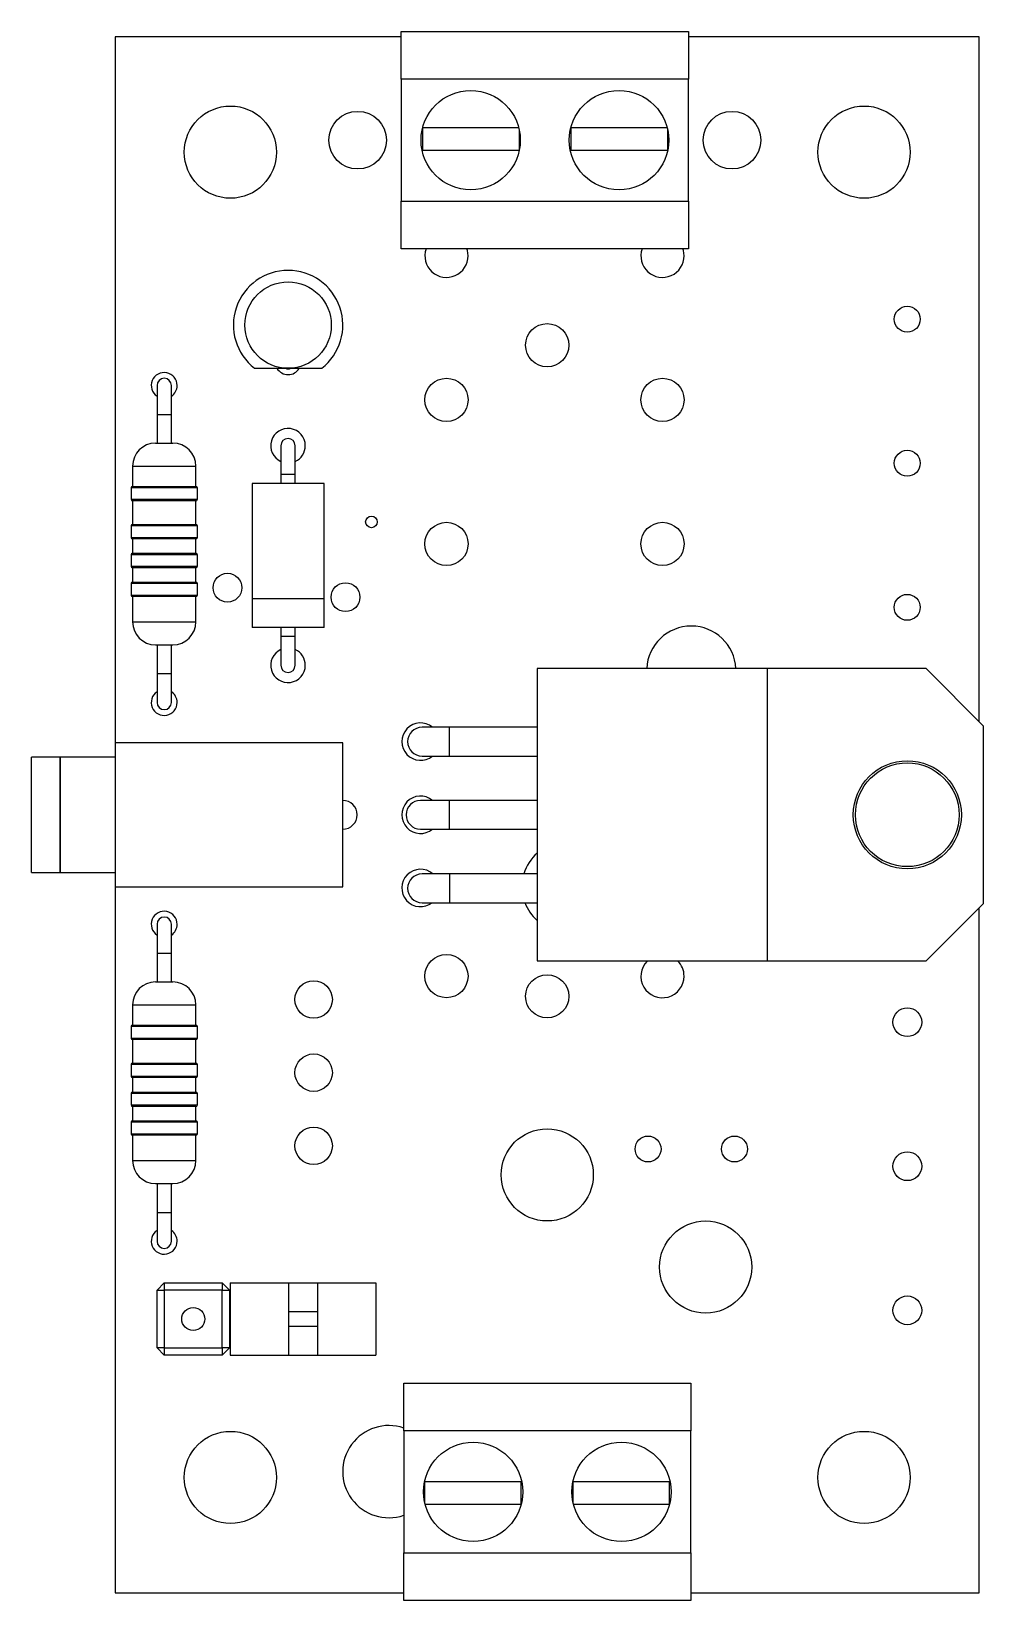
# Model space of a CAD drawing. Extents: x 0 to 108, y 0 to 166.
# Drawn here: x 91.7 to 108.23, y 139.27 to 166.5 of the extents above; entities outside this region: 2.
import ezdxf
from ezdxf.enums import TextEntityAlignment as Align

# ---------------------------------------------------------------- set-up
doc = ezdxf.new("R2010")
doc.units = 0
doc.layers.get('0').update_dxf_attribs({"linetype": 'CONTINUOUS'})

msp = doc.modelspace()

# ---------------------------------------------------------------- linework, layer by layer
at = {"color": 7, "linetype": 'CONTINUOUS'}
for p, q in [((98.123, 166.404), (93.157, 166.404)), ((93.157, 166.404), (93.157, 154.154)), ((98.123, 165.672), (98.123, 166.5)), ((98.123, 166.5), (103.108, 166.5)), ((103.108, 166.5), (103.108, 165.672)), ((108.157, 166.404), (103.108, 166.404)), ((108.157, 154.517), (108.157, 166.404)), ((103.108, 165.672), (98.123, 165.672)), ((98.123, 165.672), (98.123, 163.553)), ((103.108, 163.553), (103.108, 165.672)), ((100.164, 164.828), (98.493, 164.828)), ((98.493, 164.828), (98.493, 164.438)), ((100.173, 164.438), (100.173, 164.787)), ((101.068, 164.828), (101.068, 164.438)), ((102.739, 164.828), (101.068, 164.828)), ((102.748, 164.438), (102.748, 164.787)), ((98.493, 164.438), (100.173, 164.438)), ((101.068, 164.438), (102.748, 164.438)), ((98.123, 163.553), (103.108, 163.553)), ((98.123, 162.725), (98.123, 163.553)), ((103.108, 163.553), (103.108, 162.725)), ((103.108, 162.725), (98.123, 162.725)), ((95.576, 160.653), (96.159, 160.653)), ((96.159, 160.653), (96.742, 160.653)), ((93.883, 160.354), (93.883, 159.854)), ((94.133, 159.854), (94.133, 160.354)), ((93.883, 159.854), (93.883, 159.354)), ((94.133, 159.354), (94.133, 159.854)), ((93.858, 159.354), (94.158, 159.354)), ((96.032, 159.309), (96.032, 158.809)), ((96.282, 158.809), (96.282, 159.309)), ((93.458, 158.954), (93.458, 158.604)), ((94.558, 158.604), (94.558, 158.954)), ((96.032, 158.809), (96.032, 158.654)), ((96.282, 158.654), (96.282, 158.809)), ((93.433, 158.579), (93.433, 158.379)), ((93.458, 158.604), (94.558, 158.604)), ((94.583, 158.379), (94.583, 158.579)), ((95.532, 158.654), (95.532, 156.654)), ((96.782, 158.654), (95.532, 158.654)), ((96.782, 156.654), (96.782, 158.654)), ((93.458, 158.354), (93.458, 157.942)), ((94.558, 158.354), (93.458, 158.354)), ((94.558, 157.942), (94.558, 158.354)), ((93.433, 157.917), (93.433, 157.717)), ((93.458, 157.942), (94.558, 157.942)), ((93.458, 157.692), (93.458, 157.442)), ((94.558, 157.692), (93.458, 157.692)), ((94.558, 157.442), (94.558, 157.692)), ((94.583, 157.717), (94.583, 157.917)), ((93.433, 157.417), (93.433, 157.217)), ((93.458, 157.442), (94.558, 157.442)), ((94.583, 157.217), (94.583, 157.417)), ((93.458, 157.192), (93.458, 156.942)), ((94.558, 157.192), (93.458, 157.192)), ((94.558, 156.942), (94.558, 157.192)), ((93.433, 156.917), (93.433, 156.717)), ((93.458, 156.942), (94.558, 156.942)), ((94.583, 156.717), (94.583, 156.917)), ((93.458, 156.692), (93.458, 156.254)), ((94.558, 156.692), (93.458, 156.692)), ((94.558, 156.254), (94.558, 156.692)), ((95.532, 156.654), (95.532, 156.154)), ((96.782, 156.154), (96.782, 156.654)), ((96.782, 156.154), (95.532, 156.154)), ((96.032, 156.154), (96.032, 155.999)), ((96.282, 155.999), (96.282, 156.154)), ((93.858, 155.854), (94.158, 155.854)), ((93.883, 155.854), (93.883, 155.354)), ((94.133, 155.354), (94.133, 155.854)), ((96.032, 155.999), (96.032, 155.499)), ((96.282, 155.499), (96.282, 155.999)), ((93.883, 155.354), (93.883, 154.854)), ((94.133, 154.854), (94.133, 155.354)), ((100.483, 155.442), (100.483, 150.367)), ((104.483, 155.442), (100.483, 155.442)), ((104.483, 150.367), (104.483, 155.442)), ((107.233, 155.442), (104.483, 155.442)), ((108.233, 154.442), (107.233, 155.442)), ((98.958, 154.424), (98.483, 154.424)), ((100.483, 154.424), (98.958, 154.424)), ((108.233, 151.367), (108.233, 154.442)), ((93.157, 154.154), (93.157, 151.654)), ((97.107, 154.154), (93.157, 154.154)), ((97.107, 151.654), (97.107, 154.154)), ((92.202, 153.904), (91.702, 153.904)), ((91.702, 151.904), (91.702, 153.904)), ((92.202, 151.904), (92.202, 153.904)), ((93.157, 153.904), (92.207, 153.904)), ((92.207, 151.904), (92.207, 153.904)), ((98.483, 153.924), (98.958, 153.924)), ((98.958, 153.924), (100.483, 153.924)), ((98.958, 153.154), (98.458, 153.154)), ((100.483, 153.154), (98.958, 153.154)), ((98.458, 152.654), (98.958, 152.654)), ((98.958, 152.654), (100.483, 152.654)), ((91.702, 151.904), (92.202, 151.904)), ((92.207, 151.904), (93.157, 151.904)), ((98.958, 151.879), (98.483, 151.879)), ((100.483, 151.879), (98.958, 151.879)), ((93.157, 151.654), (93.157, 139.404)), ((93.157, 151.654), (97.107, 151.654)), ((98.483, 151.379), (98.958, 151.379)), ((98.958, 151.379), (100.483, 151.379)), ((107.233, 150.367), (108.233, 151.367)), ((108.157, 139.404), (108.157, 151.291)), ((93.883, 151.004), (93.883, 150.504)), ((94.133, 150.504), (94.133, 151.004)), ((93.883, 150.504), (93.883, 150.004)), ((94.133, 150.004), (94.133, 150.504)), ((100.483, 150.367), (104.483, 150.367)), ((104.483, 150.367), (107.233, 150.367)), ((93.858, 150.004), (94.158, 150.004)), ((93.458, 149.604), (93.458, 149.254)), ((94.558, 149.254), (94.558, 149.604)), ((93.458, 149.254), (94.558, 149.254)), ((93.433, 149.229), (93.433, 149.029)), ((93.458, 149.004), (93.458, 148.593)), ((94.558, 149.004), (93.458, 149.004)), ((94.558, 148.593), (94.558, 149.004)), ((94.583, 149.029), (94.583, 149.229)), ((93.433, 148.568), (93.433, 148.368)), ((93.458, 148.593), (94.558, 148.593)), ((94.583, 148.368), (94.583, 148.568)), ((93.458, 148.343), (93.458, 148.093)), ((94.558, 148.343), (93.458, 148.343)), ((94.558, 148.093), (94.558, 148.343)), ((93.433, 148.068), (93.433, 147.868)), ((93.458, 148.093), (94.558, 148.093)), ((94.583, 147.868), (94.583, 148.068)), ((93.458, 147.843), (93.458, 147.593)), ((94.558, 147.843), (93.458, 147.843)), ((94.558, 147.593), (94.558, 147.843)), ((93.433, 147.568), (93.433, 147.368)), ((93.458, 147.593), (94.558, 147.593)), ((93.458, 147.343), (93.458, 146.904)), ((94.558, 147.343), (93.458, 147.343)), ((94.558, 146.904), (94.558, 147.343)), ((94.583, 147.368), (94.583, 147.568)), ((93.858, 146.504), (94.158, 146.504)), ((93.883, 146.504), (93.883, 146.004)), ((94.133, 146.004), (94.133, 146.504)), ((93.883, 146.004), (93.883, 145.504)), ((94.133, 145.504), (94.133, 146.004)), ((93.884, 144.657), (94.009, 144.782)), ((93.884, 144.657), (94.009, 144.657)), ((93.884, 143.652), (93.884, 144.657)), ((94.009, 144.782), (95.014, 144.782)), ((94.009, 144.782), (94.009, 144.657)), ((94.009, 144.657), (94.009, 143.652)), ((95.014, 144.657), (94.009, 144.657)), ((95.014, 144.782), (95.014, 144.657)), ((95.014, 144.782), (95.139, 144.657)), ((95.014, 143.652), (95.014, 144.657)), ((95.014, 144.657), (95.139, 144.657)), ((95.139, 144.657), (95.139, 143.652)), ((95.154, 144.782), (96.167, 144.782)), ((95.154, 144.782), (95.154, 143.527)), ((96.167, 144.782), (96.167, 143.527)), ((96.167, 144.782), (96.667, 144.782)), ((96.667, 144.782), (96.667, 143.527)), ((96.667, 144.782), (97.679, 144.782)), ((97.679, 144.782), (97.679, 143.527)), ((96.667, 144.279), (96.167, 144.279)), ((96.167, 144.029), (96.667, 144.029)), ((94.009, 143.527), (93.884, 143.652)), ((94.009, 143.652), (93.884, 143.652)), ((94.009, 143.652), (95.014, 143.652)), ((94.009, 143.652), (94.009, 143.527)), ((95.014, 143.527), (94.009, 143.527)), ((95.139, 143.652), (95.014, 143.527)), ((95.014, 143.652), (95.014, 143.527)), ((95.139, 143.652), (95.014, 143.652)), ((95.154, 143.527), (96.167, 143.527)), ((96.167, 143.527), (96.667, 143.527)), ((96.667, 143.527), (97.679, 143.527)), ((98.165, 142.214), (98.165, 143.042)), ((98.165, 143.042), (103.15, 143.042)), ((103.15, 143.042), (103.15, 142.214)), ((98.165, 142.214), (98.165, 140.094)), ((103.15, 142.214), (98.165, 142.214)), ((103.15, 140.094), (103.15, 142.214)), ((98.525, 141.329), (98.525, 140.979)), ((100.205, 141.329), (98.525, 141.329)), ((100.205, 140.939), (100.205, 141.329)), ((102.78, 141.329), (101.1, 141.329)), ((101.1, 141.329), (101.1, 140.979)), ((102.78, 140.939), (102.78, 141.329)), ((98.535, 140.939), (100.205, 140.939)), ((101.11, 140.939), (102.78, 140.939)), ((98.165, 140.094), (103.15, 140.094)), ((98.165, 139.267), (98.165, 140.094)), ((103.15, 140.094), (103.15, 139.267)), ((93.157, 139.404), (98.165, 139.404)), ((103.15, 139.267), (98.165, 139.267)), ((103.15, 139.404), (108.157, 139.404))]:
    msp.add_line(p, q, dxfattribs=at)
at = {"color": 8, "linetype": 'CONTINUOUS'}
for p, q in [((93.883, 159.854), (94.133, 159.854)), ((93.458, 158.954), (94.558, 158.954)), ((96.282, 158.809), (96.032, 158.809)), ((94.583, 158.579), (93.433, 158.579)), ((93.433, 158.379), (94.583, 158.379)), ((94.583, 157.917), (93.433, 157.917)), ((93.433, 157.717), (94.583, 157.717)), ((94.583, 157.417), (93.433, 157.417)), ((93.433, 157.217), (94.583, 157.217)), ((94.583, 156.917), (93.433, 156.917)), ((93.433, 156.717), (94.583, 156.717)), ((96.782, 156.654), (95.532, 156.654)), ((93.458, 156.254), (94.558, 156.254)), ((96.282, 155.999), (96.032, 155.999)), ((93.883, 155.354), (94.133, 155.354)), ((98.958, 153.924), (98.958, 154.424)), ((98.958, 152.654), (98.958, 153.154)), ((98.958, 151.879), (98.958, 151.379)), ((93.883, 150.504), (94.133, 150.504)), ((93.458, 149.604), (94.558, 149.604)), ((94.583, 149.229), (93.433, 149.229)), ((93.433, 149.029), (94.583, 149.029)), ((94.583, 148.568), (93.433, 148.568)), ((93.433, 148.368), (94.583, 148.368)), ((94.583, 148.068), (93.433, 148.068)), ((93.433, 147.868), (94.583, 147.868)), ((94.583, 147.568), (93.433, 147.568)), ((93.433, 147.368), (94.583, 147.368)), ((93.458, 146.904), (94.558, 146.904)), ((93.883, 146.004), (94.133, 146.004))]:
    msp.add_line(p, q, dxfattribs=at)
at = {"color": 7, "linetype": 'CONTINUOUS'}
for points in [[(99.283, 162.605), (99.271, 162.698), (99.263, 162.725)], [(103.033, 162.605), (103.021, 162.698), (103.013, 162.725)]]:
    msp.add_lwpolyline(points, dxfattribs=at)
for centre, radius in [((99.328, 164.612), 0.862), ((101.903, 164.612), 0.863), ((95.157, 164.404), 0.8), ((97.366, 164.612), 0.5), ((103.866, 164.612), 0.5), ((106.157, 164.404), 0.8), ((96.159, 161.403), 0.75), ((106.907, 161.505), 0.225), ((100.657, 161.054), 0.375), ((98.908, 160.105), 0.375), ((102.658, 160.105), 0.375), ((106.907, 159.005), 0.225), ((97.605, 157.987), 0.1), ((98.908, 157.605), 0.375), ((102.658, 157.605), 0.375), ((95.106, 156.845), 0.25), ((97.155, 156.681), 0.25), ((106.907, 156.505), 0.225), ((106.908, 152.904), 0.938), ((106.908, 152.905), 0.9), ((98.907, 150.104), 0.375), ((100.657, 149.754), 0.375), ((96.602, 149.699), 0.325), ((106.908, 149.305), 0.25), ((96.602, 148.429), 0.325), ((96.602, 147.159), 0.325), ((100.657, 146.655), 0.8), ((102.407, 147.104), 0.225), ((103.907, 147.104), 0.225), ((106.908, 146.805), 0.25), ((103.407, 145.056), 0.8), ((94.512, 144.154), 0.2), ((106.908, 144.304), 0.25), ((95.157, 141.404), 0.8), ((106.157, 141.404), 0.8), ((99.37, 141.154), 0.862), ((101.945, 141.154), 0.862)]:
    msp.add_circle(centre, radius, dxfattribs=at)
for centre, radius, start, end in [((98.908, 162.605), 0.375, 161.279, 0), ((102.658, 162.605), 0.375, 161.279, 0), ((96.159, 161.403), 0.95, 307.8636, 232.1364), ((94.008, 160.354), 0.225, 0, 236.251), ((94.008, 160.354), 0.125, 0, 180), ((96.159, 160.768), 0.225, 210.7379, 329.2621), ((96.159, 160.768), 0.125, 246.9261, 293.0739), ((94.008, 160.354), 0.225, 303.749, 0), ((96.157, 159.309), 0.3, 0, 245.3757), ((93.858, 158.954), 0.4, 90, 180), ((94.158, 158.954), 0.4, 0, 90), ((96.157, 159.309), 0.125, 0, 180), ((96.157, 159.309), 0.3, 294.6243, 0), ((93.458, 158.579), 0.025, 90, 180), ((94.558, 158.579), 0.025, 0, 90), ((93.458, 158.379), 0.025, 180, 270), ((94.558, 158.379), 0.025, 270, 0), ((93.458, 157.917), 0.025, 90, 180), ((93.458, 157.717), 0.025, 180, 270), ((94.558, 157.917), 0.025, 0, 90), ((94.558, 157.717), 0.025, 270, 0), ((93.458, 157.417), 0.025, 90, 180), ((94.558, 157.417), 0.025, 0, 90), ((93.458, 157.217), 0.025, 180, 270), ((94.558, 157.217), 0.025, 270, 0), ((93.458, 156.917), 0.025, 90, 180), ((94.558, 156.917), 0.025, 0, 90), ((93.458, 156.717), 0.025, 180, 270), ((94.558, 156.717), 0.025, 270, 0), ((93.858, 156.254), 0.4, 180, 270), ((94.158, 156.254), 0.4, 270, 0), ((103.158, 155.405), 0.775, 2.7594, 177.2406), ((96.157, 155.499), 0.3, 114.6243, 0), ((96.157, 155.499), 0.3, 0, 65.3757), ((96.157, 155.499), 0.125, 180, 0), ((94.008, 154.854), 0.225, 123.749, 0), ((94.008, 154.854), 0.225, 0, 56.251), ((94.008, 154.854), 0.125, 180, 0), ((98.458, 154.174), 0.325, 50.2849, 309.7151), ((98.483, 154.174), 0.25, 90, 270), ((97.107, 152.904), 0.25, 0, 90), ((98.458, 152.904), 0.325, 50.2849, 309.7151), ((98.458, 152.904), 0.25, 90, 270), ((97.107, 152.904), 0.25, 270, 0), ((100.993, 151.655), 0.775, 131.147, 163.1374), ((98.458, 151.634), 0.325, 48.9247, 308.3149), ((98.483, 151.629), 0.25, 90, 270), ((94.008, 151.004), 0.225, 0, 236.251), ((100.993, 151.655), 0.775, 200.7986, 228.853), ((94.008, 151.004), 0.125, 0, 180), ((94.008, 151.004), 0.225, 303.749, 0), ((102.658, 150.104), 0.375, 135.4981, 0), ((102.658, 150.104), 0.375, 0, 44.5019), ((93.858, 149.604), 0.4, 90, 180), ((94.158, 149.604), 0.4, 0, 90), ((93.458, 149.229), 0.025, 90, 180), ((94.558, 149.229), 0.025, 0, 90), ((93.458, 149.029), 0.025, 180, 270), ((94.558, 149.029), 0.025, 270, 0), ((93.458, 148.568), 0.025, 90, 180), ((94.558, 148.568), 0.025, 0, 90), ((93.458, 148.368), 0.025, 180, 270), ((94.558, 148.368), 0.025, 270, 0), ((93.458, 148.068), 0.025, 90, 180), ((94.558, 148.068), 0.025, 0, 90), ((93.458, 147.868), 0.025, 180, 270), ((94.558, 147.868), 0.025, 270, 0), ((93.458, 147.568), 0.025, 90, 180), ((93.458, 147.368), 0.025, 180, 270), ((94.558, 147.568), 0.025, 0, 90), ((94.558, 147.368), 0.025, 270, 0), ((93.858, 146.904), 0.4, 180, 270), ((94.158, 146.904), 0.4, 270, 0), ((94.008, 145.504), 0.225, 123.749, 0), ((94.008, 145.504), 0.125, 180, 0), ((94.008, 145.504), 0.225, 0, 56.251), ((97.907, 141.505), 0.8, 71.1979, 288.8021)]:
    msp.add_arc(centre, radius, start, end, dxfattribs=at)

# ---------------------------------------------------------------- texts
for s, width, p in [('Edition étudiante de SolidWorks.', 0.667188, (0, 5.449)), ('A usage universitaire uniquement.', 0.668182, (0, 0))]:
    msp.add_text(s, height=3.633, dxfattribs=dict(at, width=width)).set_placement(p, align=Align.BOTTOM_LEFT)

doc.saveas('drawing.dxf')
